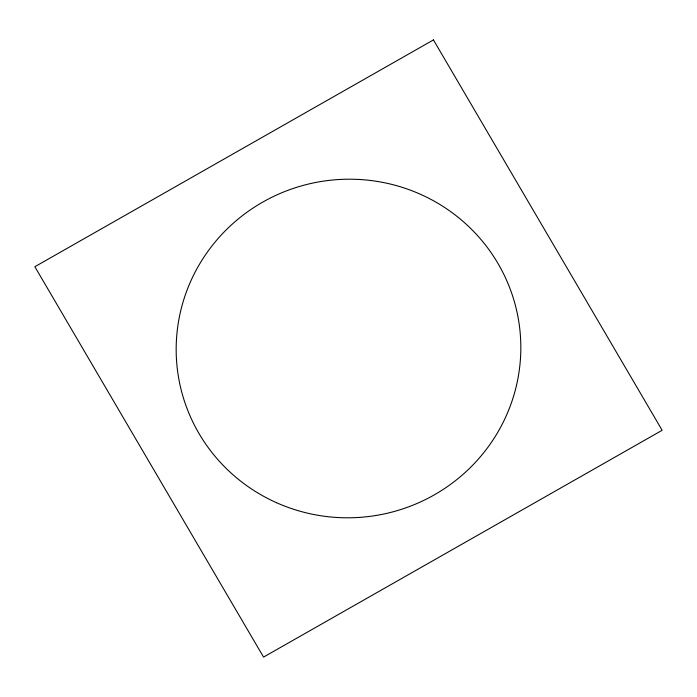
<?xml version="1.0" encoding="UTF-8"?>
<svg xmlns="http://www.w3.org/2000/svg" width="697" height="697" viewBox="0 0 697 697"><rect width="100%" height="100%" fill="white"/><g stroke="black" fill="none" stroke-linecap="round" stroke-linejoin="round"><path stroke-width="1.05" d="M433.447 39.912L34.85 266.716L263.553 657.088L662.15 430.284L433.447 39.912M276.491 502.694A172.403 169.232 -8.5 0 0 520.093 331.946A172.403 169.232 -8.5 0 0 248.916 210.86A172.403 169.232 -8.5 0 0 276.491 502.694"/></g></svg>
